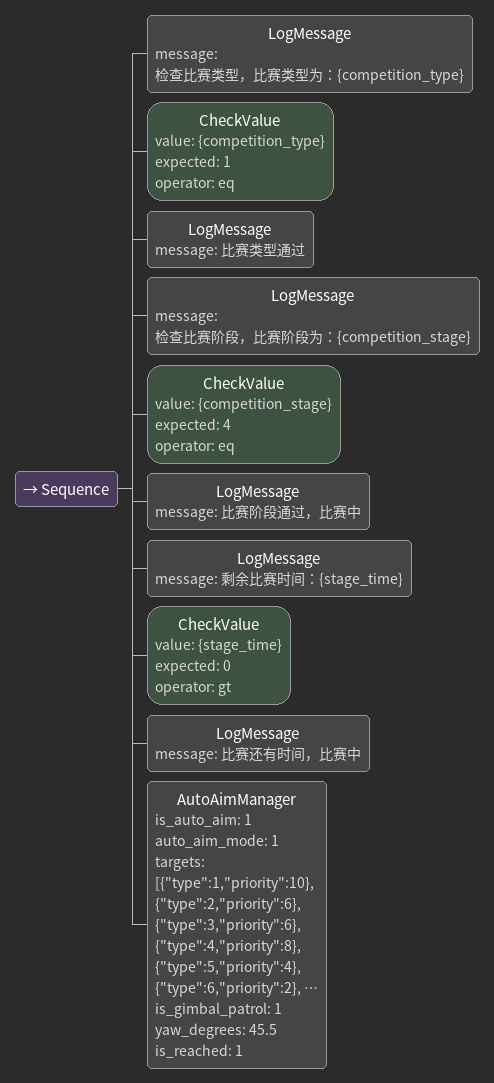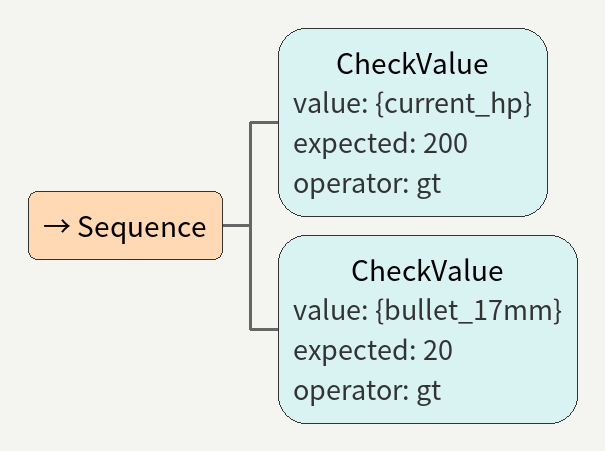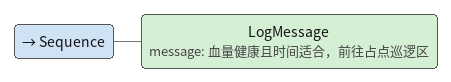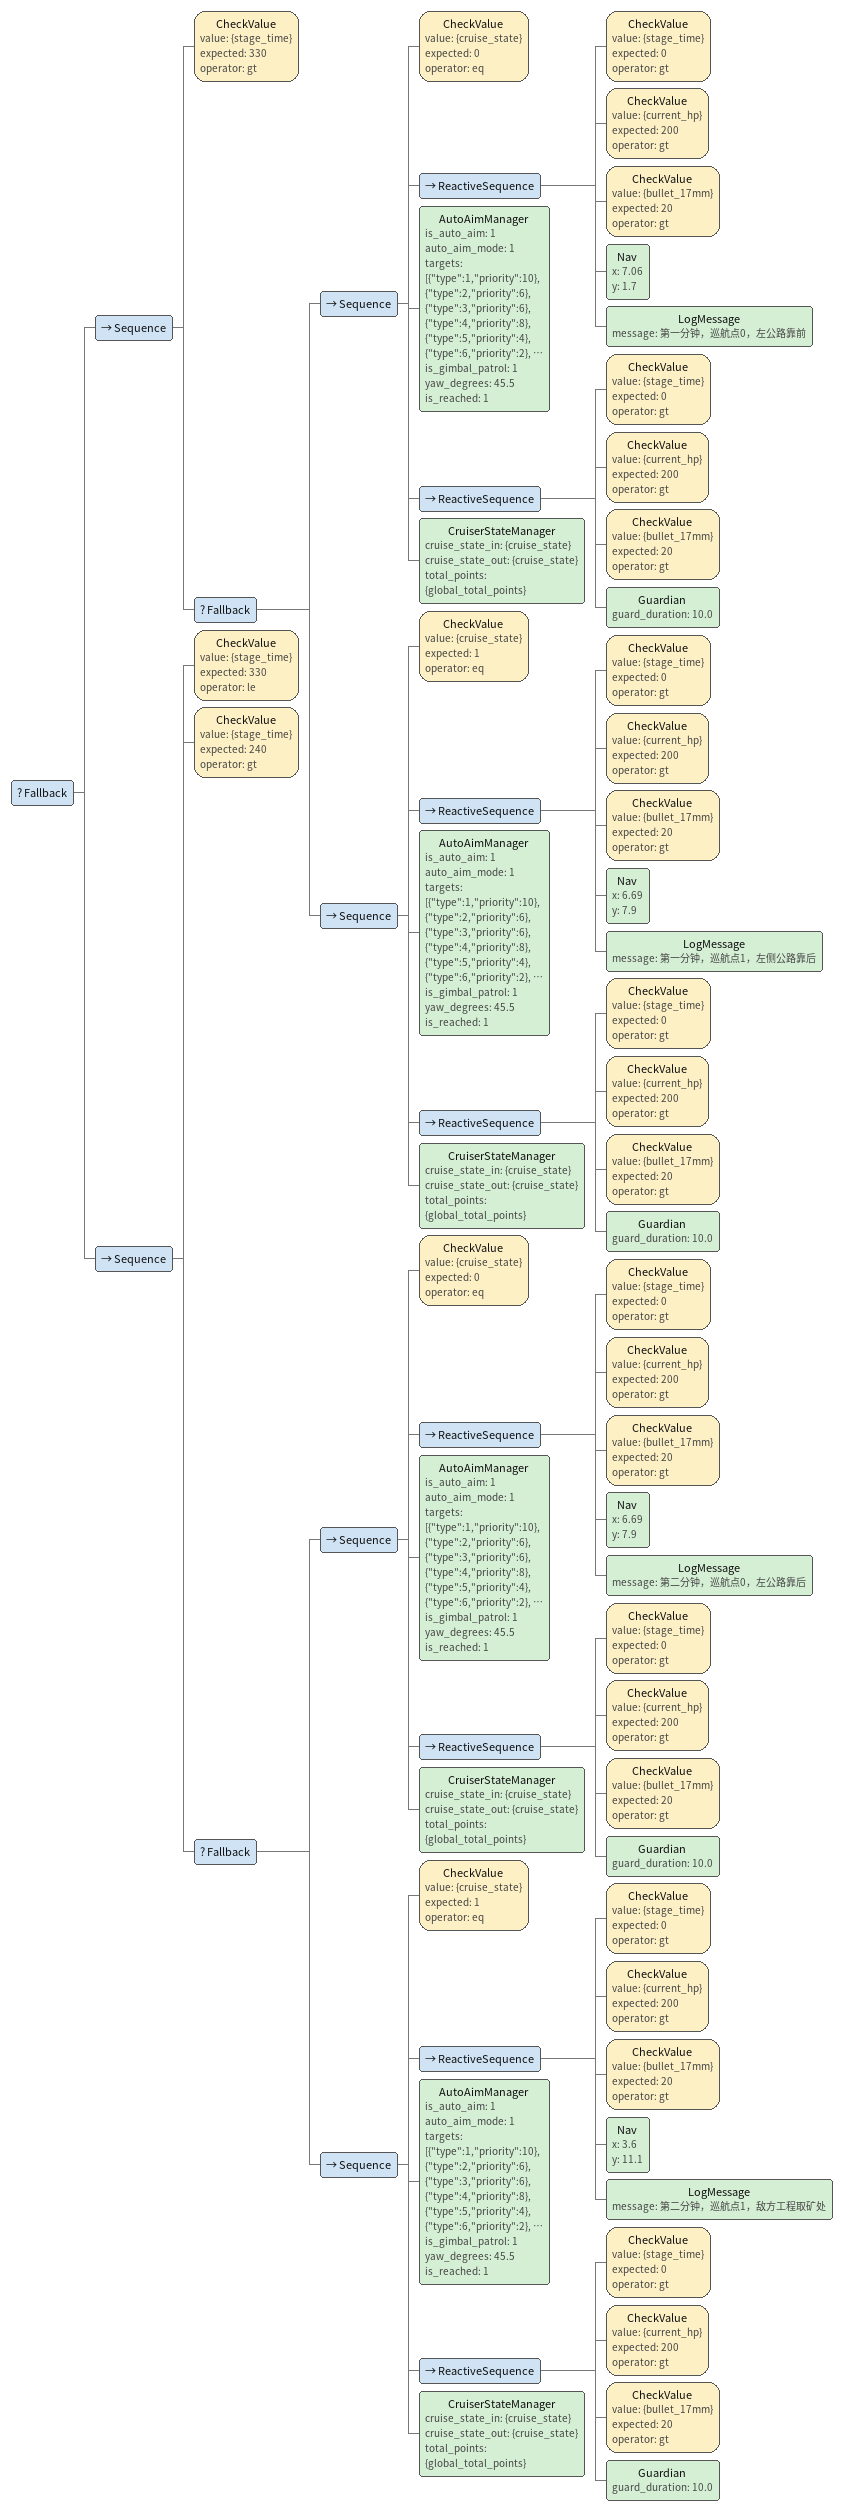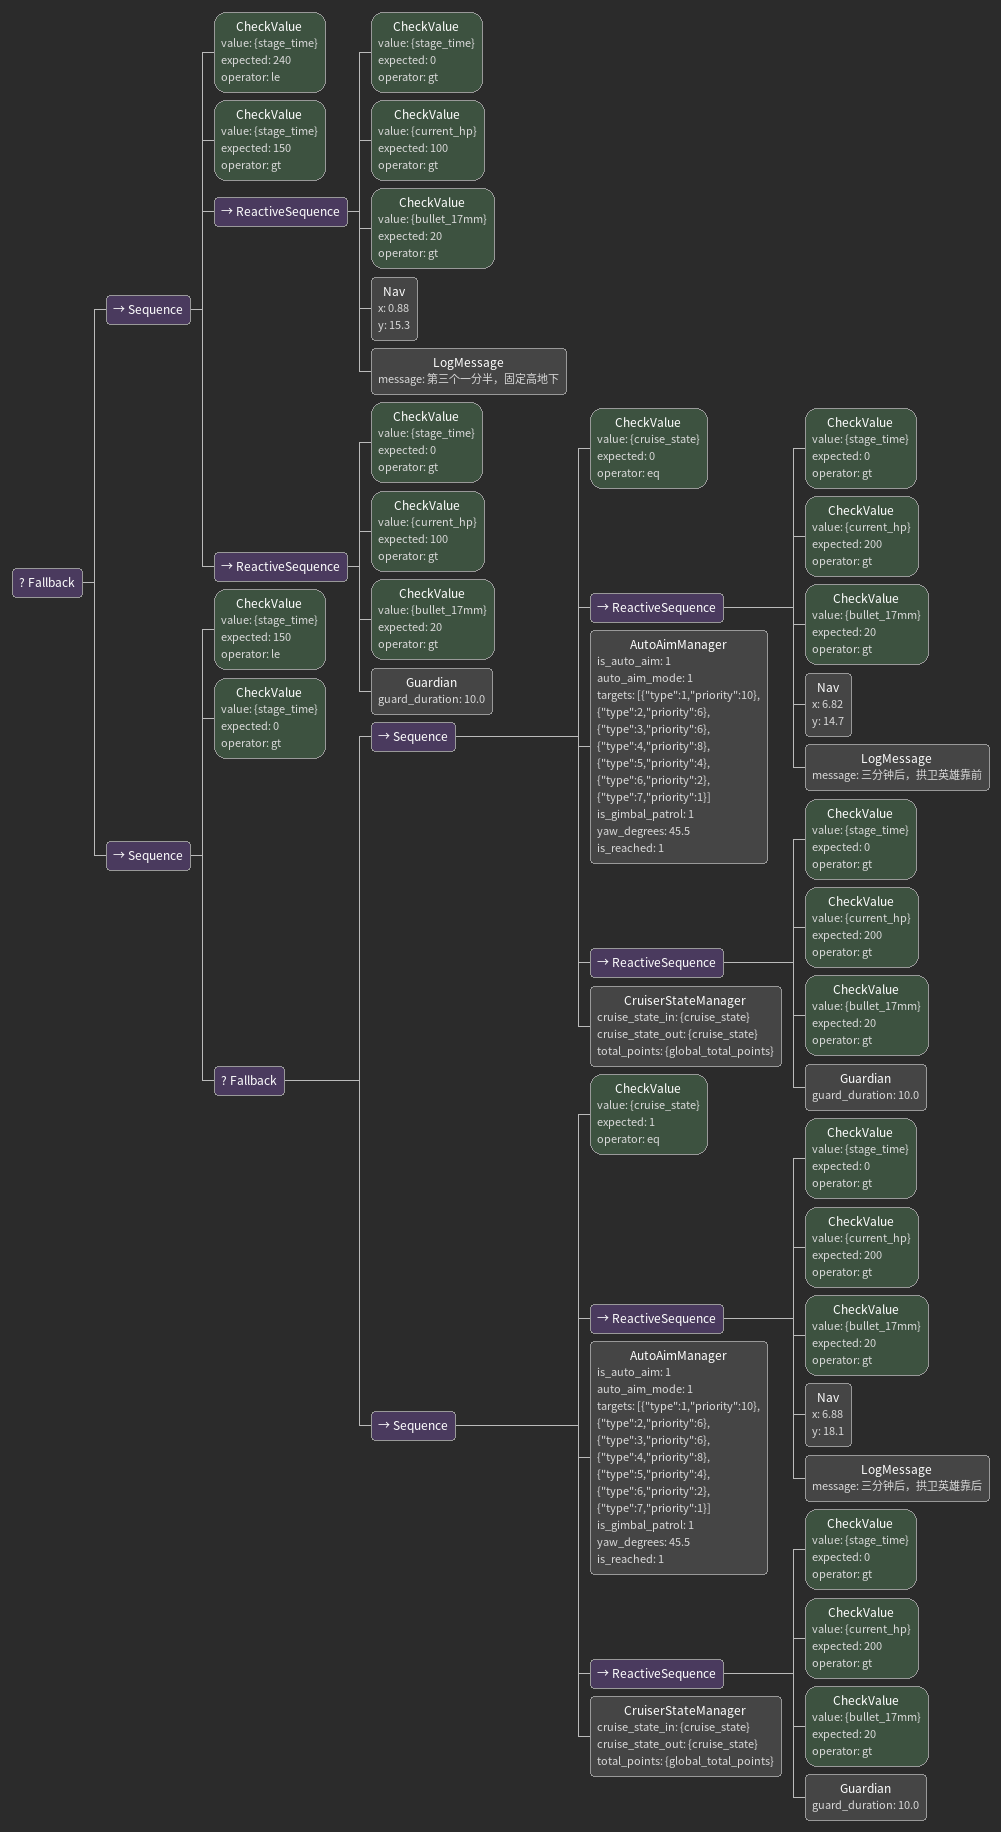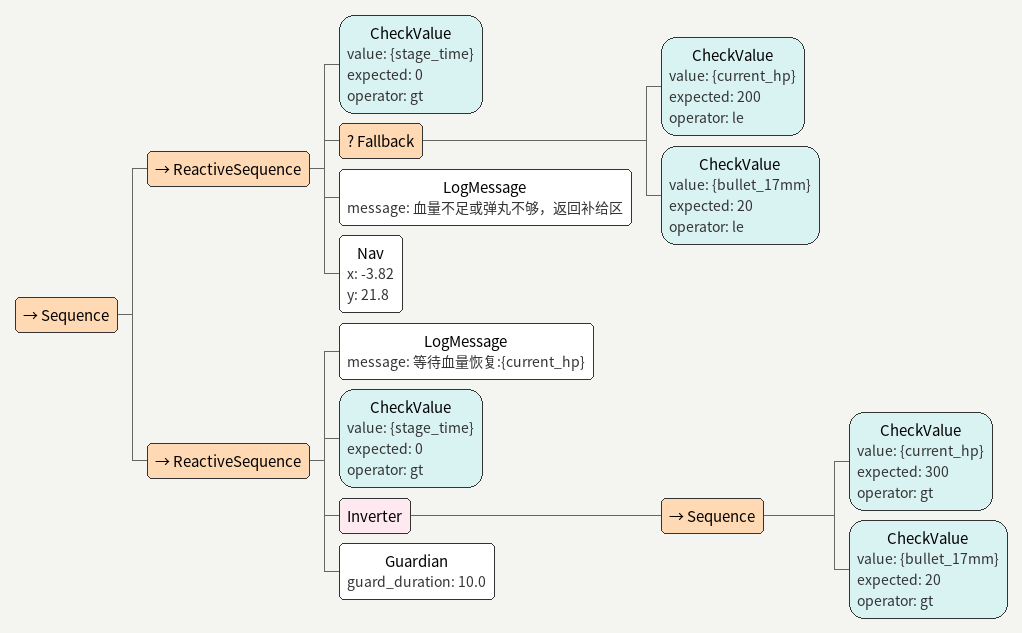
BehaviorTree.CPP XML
<Sequence>
    <!-- 比赛类型检查 -->
    <LogMessage message="检查比赛类型，比赛类型为：{competition_type}"/>
    <CheckValue value="{competition_type}" expected="1" operator="eq"/>
    <LogMessage message="比赛类型通过"/>

    <!-- 比赛阶段检查 -->
    <LogMessage message="检查比赛阶段，比赛阶段为：{competition_stage}"/>
    <CheckValue value="{competition_stage}" expected="4" operator="eq"/>
    <LogMessage message="比赛阶段通过，比赛中"/>
    <!-- 剩余时间检查 -->
    <LogMessage message="剩余比赛时间：{stage_time}"/>
    <CheckValue value="{stage_time}" expected="0" operator="gt"/>
    <LogMessage message="比赛还有时间，比赛中"/>
    <AutoAimManager is_auto_aim="1" auto_aim_mode="1" targets="[{&quot;type&quot;:1,&quot;priority&quot;:10},                                       {&quot;type&quot;:2,&quot;priority&quot;:6},                                       {&quot;type&quot;:3,&quot;priority&quot;:6},                                       {&quot;type&quot;:4,&quot;priority&quot;:8},                                       {&quot;type&quot;:5,&quot;priority&quot;:4},                                       {&quot;type&quot;:6,&quot;priority&quot;:2},                                       {&quot;type&quot;:7,&quot;priority&quot;:1}]" is_gimbal_patrol="1" yaw_degrees="45.5" is_reached="1"/>
</Sequence>

<Sequence>
    <CheckValue value="{current_hp}" expected="200" operator="gt"/>
    <CheckValue value="{bullet_17mm}" expected="20" operator="gt"/>
</Sequence>

<Sequence>
    <LogMessage message="血量健康且时间适合，前往占点巡逻区"/>
</Sequence>

<Fallback>
    <!-- 血量高 且 时间在第一分半 -->
    <Sequence>
        <CheckValue value="{stage_time}" expected="330" operator="gt"/>
        <Fallback> <!-- 状态机的每一状态检查不通过返回false就进入下一状态 -->
            <!-- 巡航点0:左公路靠前 x="7.06" y="1.7" -->
            <Sequence>
                <CheckValue value="{cruise_state}" expected="0" operator="eq"/>
                <ReactiveSequence>
                    <CheckValue value="{stage_time}" expected="0" operator="gt"/>
                    <CheckValue value="{current_hp}" expected="200" operator="gt"/>
                    <CheckValue value="{bullet_17mm}" expected="20" operator="gt"/>
                    <Nav x="7.06" y="1.7"/>
                    <LogMessage message="第一分钟，巡航点0，左公路靠前"/>
                </ReactiveSequence>
                <AutoAimManager is_auto_aim="1" auto_aim_mode="1" targets="[{&quot;type&quot;:1,&quot;priority&quot;:10},                                                           {&quot;type&quot;:2,&quot;priority&quot;:6},                                                           {&quot;type&quot;:3,&quot;priority&quot;:6},                                                           {&quot;type&quot;:4,&quot;priority&quot;:8},                                                           {&quot;type&quot;:5,&quot;priority&quot;:4},                                                           {&quot;type&quot;:6,&quot;priority&quot;:2},                                                           {&quot;type&quot;:7,&quot;priority&quot;:1}]" is_gimbal_patrol="1" yaw_degrees="45.5" is_reached="1"/>
                <ReactiveSequence>
                    <CheckValue value="{stage_time}" expected="0" operator="gt"/>
                    <CheckValue value="{current_hp}" expected="200" operator="gt"/>
                    <CheckValue value="{bullet_17mm}" expected="20" operator="gt"/>
                    <Guardian guard_duration="10.0"/>
                </ReactiveSequence>
                <CruiserStateManager cruise_state_in="{cruise_state}" cruise_state_out="{cruise_state}" total_points="{global_total_points}"/>
            </Sequence>

            <!-- 巡航点1:左公路靠后 x="6.69" y="7.9" -->
            <Sequence>
                <CheckValue value="{cruise_state}" expected="1" operator="eq"/>
                <ReactiveSequence>
                    <CheckValue value="{stage_time}" expected="0" operator="gt"/>
                    <CheckValue value="{current_hp}" expected="200" operator="gt"/>
                    <CheckValue value="{bullet_17mm}" expected="20" operator="gt"/>
                    <Nav x="6.69" y="7.9"/>
                    <LogMessage message="第一分钟，巡航点1，左侧公路靠后"/>
                </ReactiveSequence>
                <AutoAimManager is_auto_aim="1" auto_aim_mode="1" targets="[{&quot;type&quot;:1,&quot;priority&quot;:10},                                                           {&quot;type&quot;:2,&quot;priority&quot;:6},                                                           {&quot;type&quot;:3,&quot;priority&quot;:6},                                                           {&quot;type&quot;:4,&quot;priority&quot;:8},                                                           {&quot;type&quot;:5,&quot;priority&quot;:4},                                                           {&quot;type&quot;:6,&quot;priority&quot;:2},                                                           {&quot;type&quot;:7,&quot;priority&quot;:1}]" is_gimbal_patrol="1" yaw_degrees="45.5" is_reached="1"/>
                <ReactiveSequence>
                    <CheckValue value="{stage_time}" expected="0" operator="gt"/>
                    <CheckValue value="{current_hp}" expected="200" operator="gt"/>
                    <CheckValue value="{bullet_17mm}" expected="20" operator="gt"/>
                    <Guardian guard_duration="10.0"/>
                </ReactiveSequence>
                <CruiserStateManager cruise_state_in="{cruise_state}" cruise_state_out="{cruise_state}" total_points="{global_total_points}"/>
            </Sequence>
        </Fallback>
    </Sequence>

    <!-- 血量高 且 时间在第二分半 -->
    <Sequence>
        <CheckValue value="{stage_time}" expected="330" operator="le"/>
        <CheckValue value="{stage_time}" expected="240" operator="gt"/>
        <Fallback> <!-- 状态机的每一状态检查不通过返回false就进入下一状态 -->
            <!-- 巡航点0:左公路靠后 x="6.69" y="7.9" -->
            <Sequence>
                <CheckValue value="{cruise_state}" expected="0" operator="eq"/>
                <ReactiveSequence>
                    <CheckValue value="{stage_time}" expected="0" operator="gt"/>
                    <CheckValue value="{current_hp}" expected="200" operator="gt"/>
                    <CheckValue value="{bullet_17mm}" expected="20" operator="gt"/>
                    <Nav x="6.69" y="7.9"/>
                    <LogMessage message="第二分钟，巡航点0，左公路靠后"/>
                </ReactiveSequence>
                <AutoAimManager is_auto_aim="1" auto_aim_mode="1" targets="[{&quot;type&quot;:1,&quot;priority&quot;:10},                                                           {&quot;type&quot;:2,&quot;priority&quot;:6},                                                           {&quot;type&quot;:3,&quot;priority&quot;:6},                                                           {&quot;type&quot;:4,&quot;priority&quot;:8},                                                           {&quot;type&quot;:5,&quot;priority&quot;:4},                                                           {&quot;type&quot;:6,&quot;priority&quot;:2},                                                           {&quot;type&quot;:7,&quot;priority&quot;:1}]" is_gimbal_patrol="1" yaw_degrees="45.5" is_reached="1"/>
                <ReactiveSequence>
                    <CheckValue value="{stage_time}" expected="0" operator="gt"/>
                    <CheckValue value="{current_hp}" expected="200" operator="gt"/>
                    <CheckValue value="{bullet_17mm}" expected="20" operator="gt"/>
                    <Guardian guard_duration="10.0"/>
                </ReactiveSequence>
                <CruiserStateManager cruise_state_in="{cruise_state}" cruise_state_out="{cruise_state}" total_points="{global_total_points}"/>
            </Sequence>

            <!-- 巡航点1:敌方工程取矿处 x="3.6" y="11.1" -->
            <Sequence>
                <CheckValue value="{cruise_state}" expected="1" operator="eq"/>
                <ReactiveSequence>
                    <CheckValue value="{stage_time}" expected="0" operator="gt"/>
                    <CheckValue value="{current_hp}" expected="200" operator="gt"/>
                    <CheckValue value="{bullet_17mm}" expected="20" operator="gt"/>
                    <Nav x="3.6" y="11.1"/>
                    <LogMessage message="第二分钟，巡航点1，敌方工程取矿处"/>
                </ReactiveSequence>
                <AutoAimManager is_auto_aim="1" auto_aim_mode="1" targets="[{&quot;type&quot;:1,&quot;priority&quot;:10},                                                           {&quot;type&quot;:2,&quot;priority&quot;:6},                                                           {&quot;type&quot;:3,&quot;priority&quot;:6},                                                           {&quot;type&quot;:4,&quot;priority&quot;:8},                                                           {&quot;type&quot;:5,&quot;priority&quot;:4},                                                           {&quot;type&quot;:6,&quot;priority&quot;:2},                                                           {&quot;type&quot;:7,&quot;priority&quot;:1}]" is_gimbal_patrol="1" yaw_degrees="45.5" is_reached="1"/>
                <ReactiveSequence>
                    <CheckValue value="{stage_time}" expected="0" operator="gt"/>
                    <CheckValue value="{current_hp}" expected="200" operator="gt"/>
                    <CheckValue value="{bullet_17mm}" expected="20" operator="gt"/>
                    <Guardian guard_duration="10.0"/>
                </ReactiveSequence>
                <CruiserStateManager cruise_state_in="{cruise_state}" cruise_state_out="{cruise_state}" total_points="{global_total_points}"/>
            </Sequence>
        </Fallback>
    </Sequence>
</Fallback>

<Fallback>
    <!-- 血量高 且 时间在第三个一分半 -->
    <Sequence>
        <CheckValue value="{stage_time}" expected="240" operator="le"/>
        <CheckValue value="{stage_time}" expected="150" operator="gt"/>
        <ReactiveSequence>
            <CheckValue value="{stage_time}" expected="0" operator="gt"/>
            <CheckValue value="{current_hp}" expected="100" operator="gt"/>
            <CheckValue value="{bullet_17mm}" expected="20" operator="gt"/>
            <Nav x="0.88" y="15.3"/>
            <LogMessage message="第三个一分半，固定高地下"/>
        </ReactiveSequence>
        <ReactiveSequence>
            <CheckValue value="{stage_time}" expected="0" operator="gt"/>
            <CheckValue value="{current_hp}" expected="100" operator="gt"/>
            <CheckValue value="{bullet_17mm}" expected="20" operator="gt"/>
            <Guardian guard_duration="10.0"/>
        </ReactiveSequence>
    </Sequence>

    <!-- 血量高 且 时间在第三分钟后 -->
    <Sequence>
        <CheckValue value="{stage_time}" expected="150" operator="le"/>
        <CheckValue value="{stage_time}" expected="0" operator="gt"/>
        <Fallback> <!-- 状态机的每一状态检查不通过返回false就进入下一状态 -->
            <!-- 巡航点0:拱卫英雄靠前 x="6.82" y="14.7" -->
            <Sequence>
                <CheckValue value="{cruise_state}" expected="0" operator="eq"/>
                <ReactiveSequence>
                    <CheckValue value="{stage_time}" expected="0" operator="gt"/>
                    <CheckValue value="{current_hp}" expected="200" operator="gt"/>
                    <CheckValue value="{bullet_17mm}" expected="20" operator="gt"/>
                    <Nav x="6.82" y="14.7"/>
                    <LogMessage message="三分钟后，拱卫英雄靠前"/>
                </ReactiveSequence>
                <AutoAimManager is_auto_aim="1" auto_aim_mode="1" targets="[{&quot;type&quot;:1,&quot;priority&quot;:10},                                                           {&quot;type&quot;:2,&quot;priority&quot;:6},                                                           {&quot;type&quot;:3,&quot;priority&quot;:6},                                                           {&quot;type&quot;:4,&quot;priority&quot;:8},                                                           {&quot;type&quot;:5,&quot;priority&quot;:4},                                                           {&quot;type&quot;:6,&quot;priority&quot;:2},                                                           {&quot;type&quot;:7,&quot;priority&quot;:1}]" is_gimbal_patrol="1" yaw_degrees="45.5" is_reached="1"/>
                <ReactiveSequence>
                    <CheckValue value="{stage_time}" expected="0" operator="gt"/>
                    <CheckValue value="{current_hp}" expected="200" operator="gt"/>
                    <CheckValue value="{bullet_17mm}" expected="20" operator="gt"/>
                    <Guardian guard_duration="10.0"/>
                </ReactiveSequence>
                <CruiserStateManager cruise_state_in="{cruise_state}" cruise_state_out="{cruise_state}" total_points="{global_total_points}"/>
            </Sequence>

            <!-- 巡航点1:拱卫英雄靠后 x="6.88" y="18.1" -->
            <Sequence>
                <CheckValue value="{cruise_state}" expected="1" operator="eq"/>
                <ReactiveSequence>
                    <CheckValue value="{stage_time}" expected="0" operator="gt"/>
                    <CheckValue value="{current_hp}" expected="200" operator="gt"/>
                    <CheckValue value="{bullet_17mm}" expected="20" operator="gt"/>
                    <Nav x="6.88" y="18.1"/>
                    <LogMessage message="三分钟后，拱卫英雄靠后"/>
                </ReactiveSequence>
                <AutoAimManager is_auto_aim="1" auto_aim_mode="1" targets="[{&quot;type&quot;:1,&quot;priority&quot;:10},                                                           {&quot;type&quot;:2,&quot;priority&quot;:6},                                                           {&quot;type&quot;:3,&quot;priority&quot;:6},                                                           {&quot;type&quot;:4,&quot;priority&quot;:8},                                                           {&quot;type&quot;:5,&quot;priority&quot;:4},                                                           {&quot;type&quot;:6,&quot;priority&quot;:2},                                                           {&quot;type&quot;:7,&quot;priority&quot;:1}]" is_gimbal_patrol="1" yaw_degrees="45.5" is_reached="1"/>
                <ReactiveSequence>
                    <CheckValue value="{stage_time}" expected="0" operator="gt"/>
                    <CheckValue value="{current_hp}" expected="200" operator="gt"/>
                    <CheckValue value="{bullet_17mm}" expected="20" operator="gt"/>
                    <Guardian guard_duration="10.0"/>
                </ReactiveSequence>
                <CruiserStateManager cruise_state_in="{cruise_state}" cruise_state_out="{cruise_state}" total_points="{global_total_points}"/>
            </Sequence>
        </Fallback>
    </Sequence>
</Fallback>

<Sequence>
  <ReactiveSequence>
    <CheckValue value="{stage_time}" expected="0" operator="gt"/>
    <Fallback> <!-- 满足血量低或没有弹丸 -->
      <CheckValue value="{current_hp}" expected="200" operator="le"/> <!-- le表示小于等于 -->
      <CheckValue value="{bullet_17mm}" expected="20" operator="le"/>
    </Fallback>
    <LogMessage message="血量不足或弹丸不够，返回补给区"/>
    <Nav x="-3.82" y="21.8"/>
  </ReactiveSequence>
  <ReactiveSequence>
    <LogMessage message="等待血量恢复:{current_hp}"/>
    <CheckValue value="{stage_time}" expected="0" operator="gt"/>
    <Inverter> <!-- 若不满足两条件，则返回success，继续在reactive sequence中循环，直到满足条件返回false 退出-->
      <Sequence>
        <CheckValue value="{current_hp}" expected="300" operator="gt"/> <!-- gt表示大于 -->
        <CheckValue value="{bullet_17mm}" expected="20" operator="gt"/>
      </Sequence>
    </Inverter>
    <Guardian guard_duration="10.0"/>
  </ReactiveSequence>
</Sequence>
